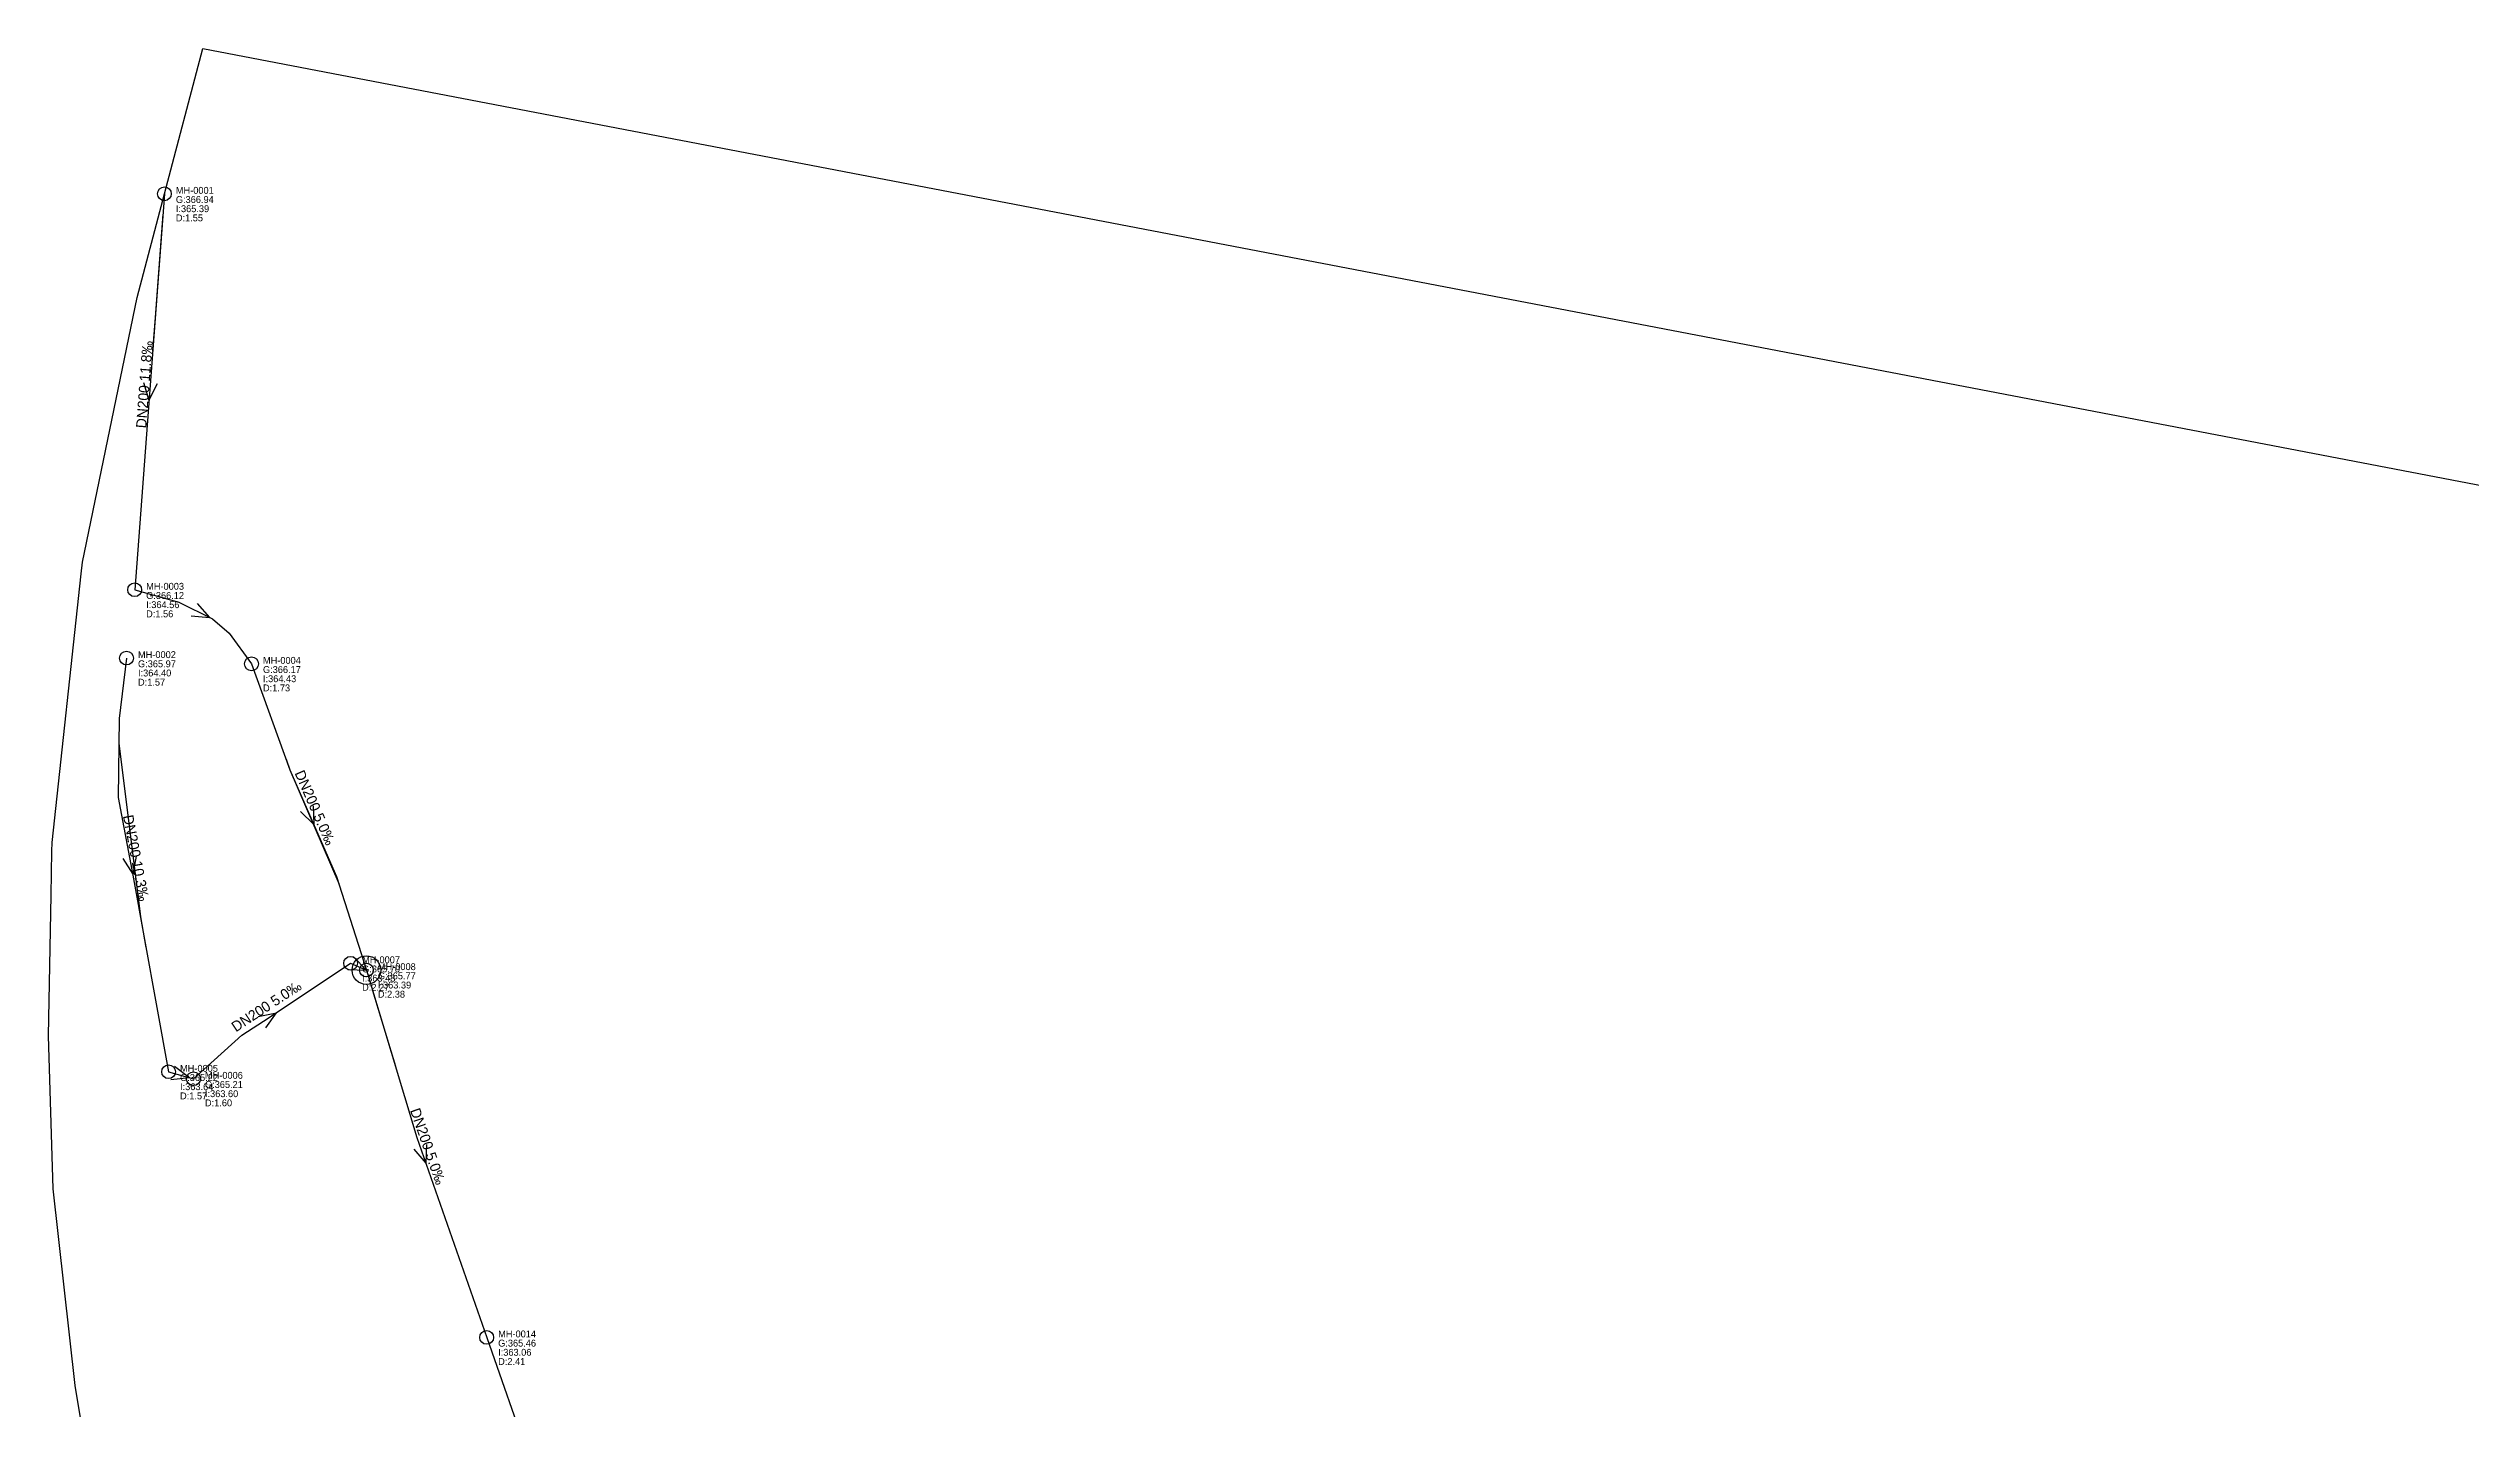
# Model space of a CAD drawing. Header units: metres. Extents: x 449901 to 451990, y 2566737 to 2570846.
# Drawn here: x 449901 to 450323.4, y 2570608.8 to 2570846 of the extents above; entities that cross this region are included whole.
import ezdxf
from ezdxf.enums import TextEntityAlignment as Align

# ---------------------------------------------------------------- set-up
doc = ezdxf.new("R2010")
doc.units = ezdxf.units.M
for name, color, linetype in [('SEW-CATCHMENT', 4, 'Continuous'), ('SEW-DROP', 6, 'Continuous'), ('SEW-LABEL', 2, 'Continuous'), ('SEW-MH', 7, 'Continuous'), ('SEW-MH-LABEL', 8, 'Continuous'), ('SEW-PIPE-DN200', 3, 'Continuous'), ('SEW-RIDER', 8, 'Continuous')]:
    doc.layers.add(name, color=color, linetype=linetype)

msp = doc.modelspace()

# ---------------------------------------------------------------- linework, layer by layer
at = {"layer": 'SEW-CATCHMENT'}
msp.add_lwpolyline([(449909.66, 2570589.09), (449905.69, 2570612.97), (449901.88, 2570647.26), (449901.03, 2570673.93), (449901.5, 2570698.44), (449901.64, 2570706.08), (449901.67, 2570707.58), (449906.74, 2570754.41), (449906.96, 2570756.48), (449916.49, 2570802.62), (449921.24, 2570820.68), (449927.92, 2570846.01), (450486.81, 2570738.79)], dxfattribs=at)
at = {"layer": 'SEW-DROP'}
msp.add_circle((449956.45, 2570685.36), 2.5, dxfattribs=at)
at = {"layer": 'SEW-LABEL'}
for p, q in [((449917.57, 2570787.76), (449918.54, 2570784.68)), ((449919.96, 2570787.58), (449918.54, 2570784.68)), ((449925.9, 2570747.09), (449929.12, 2570746.82)), ((449926.98, 2570749.24), (449929.12, 2570746.82)), ((449944.98, 2570713.03), (449947.28, 2570710.76)), ((449947.18, 2570713.99), (449947.28, 2570710.76)), ((449913.98, 2570704.79), (449915.71, 2570702.07)), ((449916.33, 2570705.24), (449915.71, 2570702.07)), ((449954.18, 2570687.66), (449956.45, 2570685.36)), ((449953.22, 2570685.46), (449956.45, 2570685.36)), ((449937.6, 2570677.3), (449940.77, 2570677.94)), ((449938.92, 2570675.29), (449940.77, 2570677.94)), ((449922.37, 2570666.28), (449925.59, 2570666.63)), ((449923.02, 2570668.59), (449925.59, 2570666.63)), ((449964.69, 2570654.17), (449966.81, 2570651.73)), ((449966.95, 2570654.96), (449966.81, 2570651.73))]:
    msp.add_line(p, q, dxfattribs=at)
at = {"layer": 'SEW-MH'}
for centre in [(449921.24, 2570820.68), (449916.06, 2570751.66), (449914.64, 2570739.75), (449936.42, 2570738.75), (449953.7, 2570686.56), (449956.45, 2570685.36), (449921.97, 2570667.64), (449926.31, 2570666.42), (449977.41, 2570621.34)]:
    msp.add_circle(centre, 1.2, dxfattribs=at)
at = {"layer": 'SEW-PIPE-DN200'}
for points in [[(449921.24, 2570820.68), (449916.06, 2570751.66)], [(449916.06, 2570751.66), (449923.78, 2570749.49), (449929.63, 2570746.57), (449932.55, 2570744.07), (449936.42, 2570738.75), (449936.42, 2570738.75)], [(449914.64, 2570739.75), (449913.38, 2570729.22), (449913.17, 2570715.44), (449915.75, 2570701.9), (449921.97, 2570667.64)], [(449936.42, 2570738.75), (449943.13, 2570720.29), (449951.24, 2570701.66), (449956.45, 2570685.36)], [(449926.31, 2570666.42), (449934.72, 2570674.02), (449939.49, 2570677.1), (449953.7, 2570686.56)], [(449953.7, 2570686.56), (449956.45, 2570685.36)], [(449956.45, 2570685.36), (449965.26, 2570656.18), (449977.41, 2570621.34)], [(449921.97, 2570667.64), (449926.31, 2570666.42)], [(449977.41, 2570621.34), (449992.17, 2570579.02), (449997.94, 2570564.54), (450002.36, 2570556.02)]]:
    msp.add_lwpolyline(points, dxfattribs=at)
at = {"layer": 'SEW-RIDER'}
for points in [[(449920.98, 2570817.12), (449919.62, 2570799.12), (449919.18, 2570793.24)], [(449913.32, 2570724.92), (449917.07, 2570694.65), (449918.03, 2570689.32)], [(449942.46, 2570722.11), (449943.13, 2570720.29), (449951.62, 2570700.46)], [(449957.52, 2570681.83), (449958.5, 2570678.56), (449961.51, 2570668.59)]]:
    msp.add_lwpolyline(points, dxfattribs=at)

# ---------------------------------------------------------------- texts
at = {"layer": 'SEW-LABEL'}
for s, rotation, p in [('DN200 11.8‰', 85.7074, (449918.65, 2570787.37)), ('DN200 5.0‰', -66.4725, (449946.68, 2570713.33)), ('DN200 10.3‰', -79.2813, (449915.43, 2570704.74)), ('DN200 5.0‰', 33.2511, (449939.51, 2570678.32)), ('DN200 5.0‰', -70.7708, (449966.32, 2570654.35))]:
    msp.add_text(s, height=1.8, rotation=rotation, dxfattribs=at).set_placement(p, align=Align.CENTER)
at = {"layer": 'SEW-MH-LABEL'}
for s, p in [('G:366.94', (449923.24, 2570819.08)), ('MH-0001', (449923.24, 2570820.68)), ('I:365.39', (449923.24, 2570817.48)), ('D:1.55', (449923.24, 2570815.88)), ('G:366.12', (449918.06, 2570750.06)), ('MH-0003', (449918.06, 2570751.66)), ('D:1.56', (449918.06, 2570746.86)), ('I:364.56', (449918.06, 2570748.46)), ('G:365.97', (449916.64, 2570738.15)), ('MH-0002', (449916.64, 2570739.75)), ('G:366.17', (449938.42, 2570737.15)), ('MH-0004', (449938.42, 2570738.75)), ('D:1.57', (449916.64, 2570734.95)), ('I:364.40', (449916.64, 2570736.55)), ('D:1.73', (449938.42, 2570733.95)), ('I:364.43', (449938.42, 2570735.55)), ('MH-0007', (449955.7, 2570686.56)), ('G:365.70', (449955.7, 2570684.96)), ('I:363.43', (449955.7, 2570683.36)), ('G:365.77', (449958.45, 2570683.76)), ('MH-0008', (449958.45, 2570685.36)), ('D:2.27', (449955.7, 2570681.76)), ('D:2.38', (449958.45, 2570680.56)), ('I:363.39', (449958.45, 2570682.16)), ('G:365.22', (449923.97, 2570666.04)), ('MH-0005', (449923.97, 2570667.64)), ('MH-0006', (449928.31, 2570666.42)), ('D:1.57', (449923.97, 2570662.84)), ('I:363.64', (449923.97, 2570664.44)), ('G:365.21', (449928.31, 2570664.82)), ('D:1.60', (449928.31, 2570661.62)), ('I:363.60', (449928.31, 2570663.22)), ('G:365.46', (449979.41, 2570619.74)), ('MH-0014', (449979.41, 2570621.34)), ('D:2.41', (449979.41, 2570616.54)), ('I:363.06', (449979.41, 2570618.14))]:
    msp.add_text(s, height=1.2, dxfattribs=at).set_placement(p)

doc.saveas('drawing.dxf')
